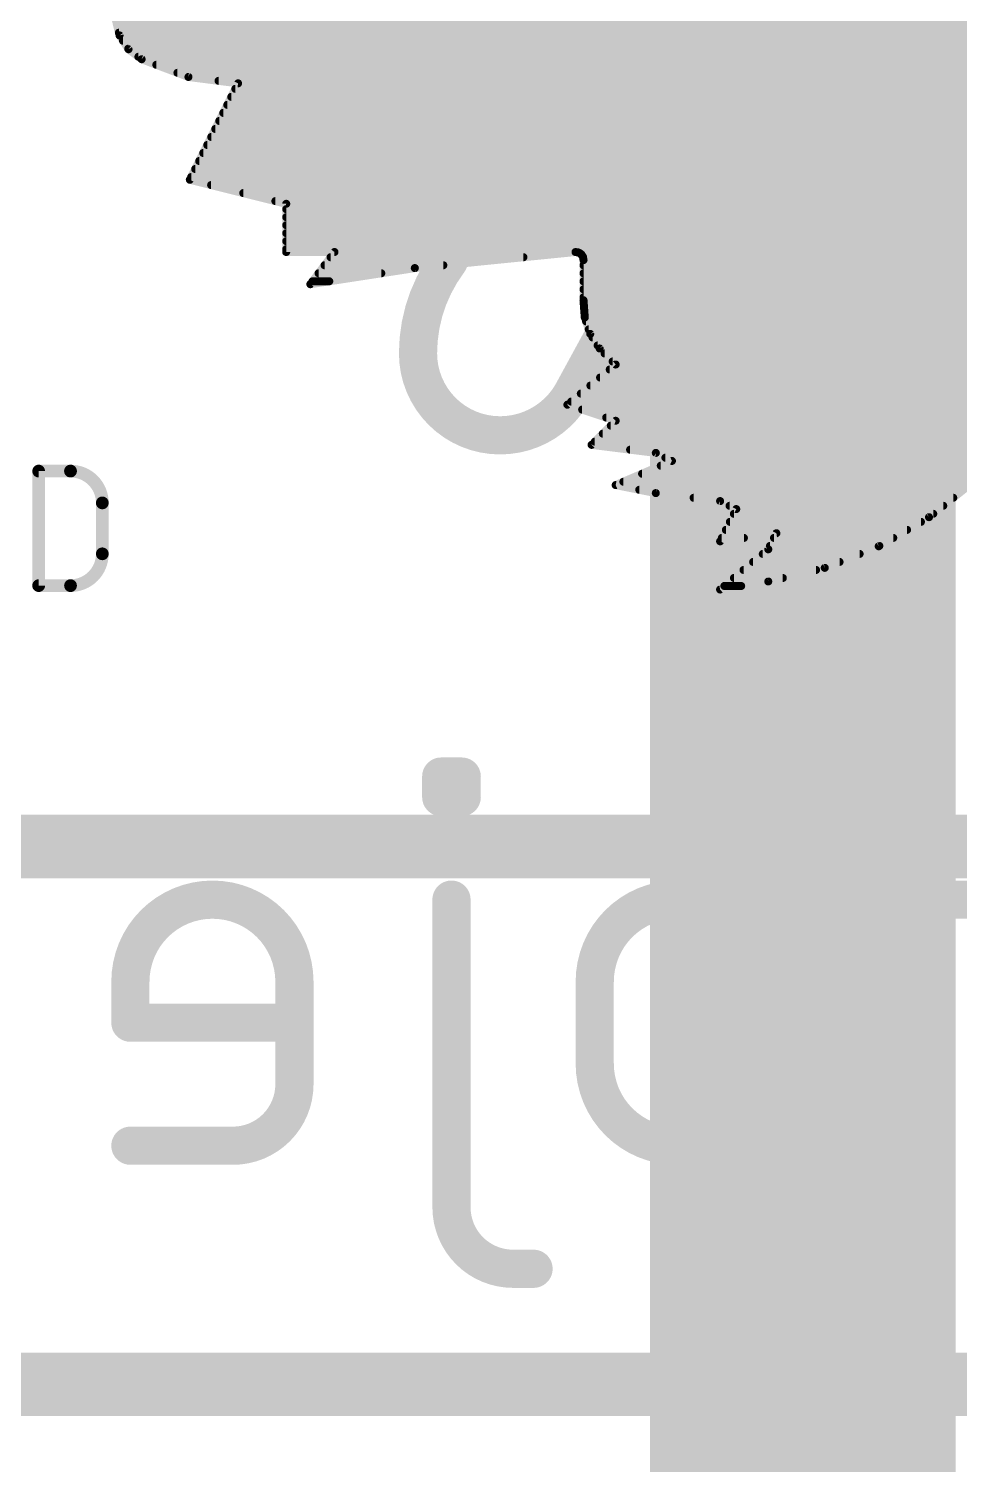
# Model space of a CAD drawing. Extents: x -0.6 to 18.1, y -1.8 to 18.1.
# Drawn here: x 8.354 to 10.211, y 3.847 to 6.712 of the extents above; entities that cross this region are included whole.
import ezdxf

# ---------------------------------------------------------------- set-up
doc = ezdxf.new("R2010")
doc.units = 0
for name, color, linetype in [('1', 12, 'CONTINUOUS'), ('21', 253, 'CONTINUOUS'), ('22', 253, 'CONTINUOUS'), ('25', 253, 'CONTINUOUS'), ('28', 253, 'CONTINUOUS')]:
    doc.layers.add(name, color=color, linetype=linetype)

msp = doc.modelspace()

# ---------------------------------------------------------------- linework, layer by layer
at = {"layer": '1', "const_width": 0.6096}
for points in [[(7.874, 8.89), (9.899, 6.865)], [(9.899, 6.865), (9.899, 3.337)]]:
    msp.add_lwpolyline(points, dxfattribs=at)
at = {"layer": '1', "const_width": 0.3048}
msp.add_lwpolyline([(9.7912, 6.7572, 1), (10.0068, 6.9728)], format="xyb", dxfattribs=at)
at = {"layer": '21'}
for points, const_width in [([(9.3359, 6.9965, 1), (9.3359, 6.5872)], 0.0762), ([(9.8679, 6.6691, 0.4142), (9.5405, 6.9965)], 0.0762), ([(9.3768, 6.5872, 0.4142), (9.5405, 6.7509)], 0.0762), ([(9.8489, 6.6691, 1), (9.887, 6.6691)], 0.0381), ([(9.3359, 6.6063, 1), (9.3359, 6.5682)], 0.0381), ([(9.3359, 6.5682, 1), (9.3359, 6.6063)], 0.0381), ([(9.3768, 6.6063, 1), (9.3768, 6.5682)], 0.0381), ([(9.3768, 6.5682, 1), (9.3768, 6.6063)], 0.0381), ([(9.7042, 6.2893, 0.2656), (9.561, 6.2075)], 0.0762), ([(9.8679, 6.1256, 0.4142), (9.7042, 6.2893)], 0.0762), ([(9.7042, 6.3084, 1), (9.7042, 6.2703)], 0.0381), ([(9.7042, 6.2703, 1), (9.7042, 6.3084)], 0.0381), ([(9.1927, 6.2484, 0.1623), (9.1313, 6.0643)], 0.0762), ([(9.2079, 6.237, 1), (9.1774, 6.2598)], 0.0381), ([(9.5777, 6.1984, 1), (9.5443, 6.2166)], 0.0381), ([(9.5446, 6.2171, 1), (9.5774, 6.1978)], 0.0381), ([(9.7656, 5.8801, 0.2), (9.8679, 6.1256)], 0.0762), ([(9.887, 6.1256, 1), (9.8489, 6.1256)], 0.0381), ([(9.8489, 6.1256, 1), (9.887, 6.1256)], 0.0381), ([(9.1313, 6.0643, 0.4142), (9.295, 5.9006)], 0.0762), ([(9.1504, 6.0643, 1), (9.1123, 6.0643)], 0.0381), ([(9.1123, 6.0643, 1), (9.1504, 6.0642)], 0.0381), ([(9.295, 5.9006, 0.2656), (9.4382, 5.9824)], 0.0762), ([(9.4546, 5.9727, 1), (9.4218, 5.9921)], 0.0381), ([(9.4215, 5.9915, 1), (9.4549, 5.9733)], 0.0381), ([(9.295, 5.9196, 1), (9.295, 5.8815)], 0.0381), ([(9.295, 5.8815, 1), (9.295, 5.9196)], 0.0381), ([(9.7522, 5.8936, 1), (9.779, 5.8666)], 0.0381)]:
    msp.add_lwpolyline(points, format="xyb", dxfattribs=dict(at, const_width=const_width))
at = {"layer": '21', "const_width": 0.0762}
for points in [[(9.3768, 6.5872), (9.3359, 6.5872)], [(9.561, 6.2075), (9.4382, 5.9824)]]:
    msp.add_lwpolyline(points, dxfattribs=at)
at = {"layer": '22'}
for points, const_width in [([(8.5281, 6.7307), (8.5357, 6.6986)], 0.016), ([(8.5306, 6.72), (10.313, 6.72)], 0.016), ([(8.5344, 6.704), (10.3116, 6.704)], 0.016), ([(8.5357, 6.6986), (8.5536, 6.671)], 0.016), ([(8.5426, 6.688), (10.3102, 6.688)], 0.016), ([(8.553, 6.672), (10.3087, 6.672)], 0.016), ([(8.5536, 6.671), (8.5798, 6.6511)], 0.016), ([(8.5734, 6.656), (10.3073, 6.656)], 0.016), ([(8.5798, 6.6511), (8.6732, 6.6157)], 0.016), ([(8.6091, 6.64), (10.3059, 6.64)], 0.016), ([(8.6513, 6.624), (10.3045, 6.624)], 0.016), ([(8.6732, 6.6157), (8.7722, 6.603)], 0.016), ([(8.7722, 6.603), (8.676, 6.4106)], 0.016), ([(8.7333, 6.608), (10.303, 6.608)], 0.016), ([(8.7667, 6.592), (10.3016, 6.592)], 0.016), ([(8.7507, 6.56), (10.2987, 6.56)], 0.016), ([(8.7587, 6.576), (10.3002, 6.576)], 0.016), ([(8.7347, 6.528), (10.2959, 6.528)], 0.016), ([(8.7427, 6.544), (10.2973, 6.544)], 0.016), ([(8.7187, 6.496), (10.293, 6.496)], 0.016), ([(8.7267, 6.512), (10.2945, 6.512)], 0.016), ([(8.7107, 6.48), (10.2916, 6.48)], 0.016), ([(8.6947, 6.448), (10.2887, 6.448)], 0.016), ([(8.7027, 6.464), (10.2902, 6.464)], 0.016), ([(8.676, 6.4106), (8.8683, 6.3626)], 0.016), ([(8.6787, 6.416), (10.2859, 6.416)], 0.016), ([(8.6867, 6.432), (10.2873, 6.432)], 0.016), ([(8.7185, 6.4), (10.2844, 6.4)], 0.016), ([(8.7826, 6.384), (10.283, 6.384)], 0.016), ([(8.8467, 6.368), (10.2816, 6.368)], 0.016), ([(8.8683, 6.3626), (8.8683, 6.2664)], 0.016), ([(8.8683, 6.352), (10.2802, 6.352)], 0.016), ([(8.8683, 6.336), (10.2787, 6.336)], 0.016), ([(8.8683, 6.32), (10.2773, 6.32)], 0.016), ([(8.8683, 6.304), (10.2759, 6.304)], 0.016), ([(8.8683, 6.288), (10.2744, 6.288)], 0.016), ([(8.8683, 6.272), (10.273, 6.272)], 0.016), ([(8.8683, 6.2664), (8.9646, 6.2664)], 0.016), ([(8.9646, 6.2664), (8.9165, 6.2022)], 0.016), ([(9.1249, 6.2343), (9.4455, 6.2664)], 0.016), ([(9.4455, 6.2664), (9.4518, 6.2654)], 0.016), ([(9.4518, 6.2654), (9.4571, 6.2619)], 0.016), ([(8.9448, 6.24), (9.1818, 6.24)], 0.016), ([(8.9568, 6.256), (9.3416, 6.256)], 0.016), ([(9.4571, 6.2619), (9.4605, 6.2566)], 0.016), ([(9.4605, 6.2566), (9.4615, 6.2503)], 0.016), ([(9.4606, 6.256), (10.2716, 6.256)], 0.016), ([(9.4615, 6.2503), (9.4615, 6.1702)], 0.016), ([(9.4615, 6.24), (10.2702, 6.24)], 0.016), ([(8.9165, 6.2022), (9.1249, 6.2343)], 0.016), ([(8.9328, 6.224), (9.058, 6.224)], 0.016), ([(9.4615, 6.224), (10.2687, 6.224)], 0.016), ([(8.9208, 6.208), (8.9542, 6.208)], 0.016), ([(9.4615, 6.208), (10.2673, 6.208)], 0.016), ([(9.4615, 6.192), (10.2659, 6.192)], 0.016), ([(9.4615, 6.176), (10.2644, 6.176)], 0.016), ([(9.4615, 6.1702), (9.464, 6.1358)], 0.016), ([(9.4622, 6.16), (10.263, 6.16)], 0.016), ([(9.4634, 6.144), (10.2616, 6.144)], 0.016), ([(9.464, 6.1358), (9.4749, 6.103)], 0.016), ([(9.4666, 6.128), (10.2602, 6.128)], 0.016), ([(9.4719, 6.112), (10.2587, 6.112)], 0.016), ([(9.4749, 6.103), (9.4936, 6.074)], 0.016), ([(9.4795, 6.096), (10.2573, 6.096)], 0.016), ([(9.4897, 6.08), (10.2559, 6.08)], 0.016), ([(9.4936, 6.074), (9.5257, 6.0419)], 0.016), ([(9.5257, 6.0419), (9.4294, 5.9618)], 0.016), ([(9.5036, 6.064), (10.2544, 6.064)], 0.016), ([(9.5196, 6.048), (10.253, 6.048)], 0.016), ([(9.4946, 6.016), (10.2502, 6.016)], 0.016), ([(9.5138, 6.032), (10.2516, 6.032)], 0.016), ([(9.4561, 5.984), (10.2473, 5.984)], 0.016), ([(9.4753, 6), (10.2487, 6)], 0.016), ([(9.4294, 5.9618), (9.5257, 5.9297)], 0.016), ([(9.4369, 5.968), (10.2459, 5.968)], 0.016), ([(9.4588, 5.952), (10.2444, 5.952)], 0.016), ([(9.5257, 5.9297), (9.4776, 5.8816)], 0.016), ([(9.5068, 5.936), (10.243, 5.936)], 0.016), ([(9.5, 5.904), (10.2402, 5.904)], 0.016), ([(9.516, 5.92), (10.2416, 5.92)], 0.016), ([(9.4776, 5.8816), (9.6058, 5.8656)], 0.016), ([(9.484, 5.888), (10.2387, 5.888)], 0.016), ([(9.5545, 5.872), (10.2373, 5.872)], 0.016), ([(9.6058, 5.8656), (9.6379, 5.8495)], 0.016), ([(9.6379, 5.8495), (9.5257, 5.8014)], 0.016), ([(9.6157, 5.84), (10.2344, 5.84)], 0.016), ([(9.6249, 5.856), (10.2359, 5.856)], 0.016), ([(9.5411, 5.808), (10.2316, 5.808)], 0.016), ([(9.5784, 5.824), (10.233, 5.824)], 0.016), ([(9.5257, 5.8014), (9.6058, 5.7854)], 0.016), ([(9.5728, 5.792), (10.2193, 5.792)], 0.016), ([(9.6058, 5.7854), (9.7341, 5.7694)], 0.016), ([(10.1509, 5.7373), (10.231, 5.8014)], 0.016), ([(9.6812, 5.776), (10.1993, 5.776)], 0.016), ([(9.7341, 5.7694), (9.7662, 5.7534)], 0.016), ([(9.7662, 5.7534), (9.7341, 5.6892)], 0.016), ([(9.753, 5.76), (10.1793, 5.76)], 0.016), ([(9.7535, 5.728), (10.1348, 5.728)], 0.016), ([(9.7615, 5.744), (10.1593, 5.744)], 0.016), ([(10.0505, 5.6793), (10.1509, 5.7373)], 0.016), ([(9.7341, 5.6892), (9.8463, 5.7053)], 0.016), ([(9.7375, 5.696), (9.7815, 5.696)], 0.016), ([(9.7455, 5.712), (10.1071, 5.712)], 0.016), ([(9.8463, 5.7053), (9.8302, 5.6732)], 0.016), ([(9.8416, 5.696), (10.0795, 5.696)], 0.016), ([(9.8302, 5.6732), (9.7341, 5.593)], 0.016), ([(9.8192, 5.664), (10.0124, 5.664)], 0.016), ([(9.8336, 5.68), (10.0518, 5.68)], 0.016), ([(9.9429, 5.6362), (10.0505, 5.6793)], 0.016), ([(9.8, 5.648), (9.9724, 5.648)], 0.016), ([(9.8302, 5.609), (9.9429, 5.6362)], 0.016), ([(9.7341, 5.593), (9.8302, 5.609)], 0.016), ([(9.7617, 5.616), (9.8592, 5.616)], 0.016), ([(9.7808, 5.632), (9.9255, 5.632)], 0.016), ([(9.7425, 5.6), (9.7761, 5.6)], 0.016), ([(17.399, 4.007), (5.399, 4.007)], 0.127)]:
    msp.add_lwpolyline(points, dxfattribs=dict(at, const_width=const_width))
at = {"layer": '22', "const_width": 0.008}
for points in [[(8.5344, 6.708, 1), (8.5344, 6.7)], [(8.539, 6.7008, 1), (8.5323, 6.6965)], [(8.5318, 6.6977, 1), (8.5396, 6.6996)], [(8.5426, 6.692, 1), (8.5426, 6.684)], [(8.553, 6.676, 1), (8.553, 6.668)], [(8.556, 6.6742, 1), (8.5512, 6.6679)], [(8.5503, 6.6689, 1), (8.557, 6.6732)], [(8.5734, 6.66, 1), (8.5734, 6.652)], [(8.5812, 6.6548, 1), (8.5784, 6.6474)], [(8.5774, 6.6479, 1), (8.5822, 6.6543)], [(8.6091, 6.644, 1), (8.6091, 6.636)], [(8.6513, 6.628, 1), (8.6513, 6.62)], [(8.6737, 6.6197, 1), (8.6727, 6.6118)], [(8.6718, 6.612, 1), (8.6746, 6.6195)], [(8.7333, 6.612, 1), (8.7333, 6.604)], [(8.7667, 6.596, 1), (8.7667, 6.588)], [(8.7758, 6.6012, 1), (8.7686, 6.6048)], [(8.7717, 6.599, 1), (8.7727, 6.607)], [(8.7507, 6.564, 1), (8.7507, 6.556)], [(8.7587, 6.58, 1), (8.7587, 6.572)], [(8.7347, 6.532, 1), (8.7347, 6.524)], [(8.7427, 6.548, 1), (8.7427, 6.54)], [(8.7187, 6.5, 1), (8.7187, 6.492)], [(8.7267, 6.516, 1), (8.7267, 6.508)], [(8.7107, 6.484, 1), (8.7107, 6.476)], [(8.6947, 6.452, 1), (8.6947, 6.444)], [(8.7027, 6.468, 1), (8.7027, 6.46)], [(8.677, 6.4145, 1), (8.675, 6.4067)], [(8.6787, 6.42, 1), (8.6787, 6.412)], [(8.6867, 6.436, 1), (8.6867, 6.428)], [(8.6724, 6.4124, 1), (8.6796, 6.4088)], [(8.7185, 6.404, 1), (8.7185, 6.396)], [(8.7826, 6.388, 1), (8.7826, 6.38)], [(8.8467, 6.372, 1), (8.8467, 6.364)], [(8.8723, 6.3626, 1), (8.8643, 6.3626)], [(8.8683, 6.356, 1), (8.8683, 6.348)], [(8.8673, 6.3587, 1), (8.8693, 6.3665)], [(8.8683, 6.34, 1), (8.8683, 6.332)], [(8.8683, 6.324, 1), (8.8683, 6.316)], [(8.8683, 6.308, 1), (8.8683, 6.3)], [(8.8683, 6.292, 1), (8.8683, 6.284)], [(8.8683, 6.276, 1), (8.8683, 6.268)], [(8.8683, 6.2704, 1), (8.8683, 6.2624)], [(8.9678, 6.264, 1), (8.9614, 6.2688)], [(8.9646, 6.2624, 1), (8.9646, 6.2704)], [(9.4461, 6.2703, 1), (9.4449, 6.2625)], [(9.4459, 6.2624, 1), (9.4451, 6.2704)], [(9.454, 6.2687, 1), (9.4496, 6.262)], [(8.8643, 6.2664, 1), (8.8723, 6.2664)], [(8.9448, 6.244, 1), (8.9448, 6.236)], [(8.9568, 6.26, 1), (8.9568, 6.252)], [(9.1818, 6.236, 1), (9.1818, 6.244)], [(9.3416, 6.252, 1), (9.3416, 6.26)], [(9.4511, 6.2614, 1), (9.4524, 6.2693)], [(9.4604, 6.2641, 1), (9.4537, 6.2597)], [(9.4549, 6.2585, 1), (9.4593, 6.2652)], [(9.4645, 6.2572, 1), (9.4566, 6.2559)], [(9.4606, 6.26, 1), (9.4606, 6.252)], [(9.4571, 6.2544, 1), (9.4639, 6.2587)], [(9.4655, 6.2503, 1), (9.4575, 6.2503)], [(9.4575, 6.2497, 1), (9.4655, 6.2509)], [(9.4615, 6.244, 1), (9.4615, 6.236)], [(8.9328, 6.228, 1), (8.9328, 6.22)], [(9.058, 6.22, 1), (9.058, 6.228)], [(9.1245, 6.2383, 1), (9.1253, 6.2303)], [(9.1255, 6.2303, 1), (9.1243, 6.2383)], [(9.4615, 6.228, 1), (9.4615, 6.22)], [(8.9159, 6.2062, 1), (8.9171, 6.1982)], [(8.9133, 6.2046, 1), (8.9197, 6.1998)], [(8.9208, 6.212, 1), (8.9208, 6.204)], [(8.9542, 6.204, 1), (8.9542, 6.212)], [(9.4615, 6.212, 1), (9.4615, 6.204)], [(9.4615, 6.196, 1), (9.4615, 6.188)], [(9.4615, 6.18, 1), (9.4615, 6.172)], [(9.4655, 6.1705, 1), (9.4575, 6.1699)], [(9.4575, 6.1702, 1), (9.4655, 6.1702)], [(9.4622, 6.164, 1), (9.4622, 6.156)], [(9.4634, 6.148, 1), (9.4634, 6.14)], [(9.4678, 6.137, 1), (9.4602, 6.1345)], [(9.46, 6.1355, 1), (9.468, 6.1361)], [(9.4666, 6.132, 1), (9.4666, 6.124)], [(9.4719, 6.116, 1), (9.4719, 6.108)], [(9.4783, 6.1052, 1), (9.4716, 6.1009)], [(9.4711, 6.1018, 1), (9.4787, 6.1043)], [(9.4795, 6.1, 1), (9.4795, 6.092)], [(9.4897, 6.084, 1), (9.4897, 6.076)], [(9.4964, 6.0768, 1), (9.4908, 6.0712)], [(9.4902, 6.0718, 1), (9.497, 6.0762)], [(9.5036, 6.068, 1), (9.5036, 6.06)], [(9.5196, 6.052, 1), (9.5196, 6.044)], [(9.5229, 6.0391, 1), (9.5285, 6.0447)], [(9.5283, 6.0388, 1), (9.5231, 6.045)], [(9.4946, 6.02, 1), (9.4946, 6.012)], [(9.5138, 6.036, 1), (9.5138, 6.028)], [(9.4561, 5.988, 1), (9.4561, 5.98)], [(9.4753, 6.004, 1), (9.4753, 5.996)], [(9.4307, 5.9656, 1), (9.4281, 5.958)], [(9.4268, 5.9649, 1), (9.432, 5.9587)], [(9.4369, 5.972, 1), (9.4369, 5.964)], [(9.4588, 5.956, 1), (9.4588, 5.948)], [(9.5068, 5.94, 1), (9.5068, 5.932)], [(9.5285, 5.9269, 1), (9.5229, 5.9325)], [(9.5244, 5.9259, 1), (9.527, 5.9335)], [(9.5, 5.908, 1), (9.5, 5.9)], [(9.516, 5.924, 1), (9.516, 5.916)], [(9.4781, 5.8856, 1), (9.4771, 5.8776)], [(9.4748, 5.8844, 1), (9.4804, 5.8788)], [(9.484, 5.892, 1), (9.484, 5.884)], [(9.5545, 5.876, 1), (9.5545, 5.868)], [(9.6076, 5.8692, 1), (9.604, 5.862)], [(9.6053, 5.8616, 1), (9.6063, 5.8696)], [(9.6157, 5.844, 1), (9.6157, 5.836)], [(9.6249, 5.86, 1), (9.6249, 5.852)], [(9.6361, 5.8459, 1), (9.6397, 5.8531)], [(9.6395, 5.8458, 1), (9.6363, 5.8532)], [(9.5411, 5.812, 1), (9.5411, 5.804)], [(9.5784, 5.828, 1), (9.5784, 5.82)], [(9.5265, 5.8053, 1), (9.5249, 5.7975)], [(9.5241, 5.8051, 1), (9.5273, 5.7977)], [(9.5728, 5.796, 1), (9.5728, 5.788)], [(9.6063, 5.7894, 1), (9.6053, 5.7814)], [(9.605, 5.7815, 1), (9.6066, 5.7893)], [(9.6812, 5.78, 1), (9.6812, 5.772)], [(9.7359, 5.773, 1), (9.7323, 5.7658)], [(9.7336, 5.7654, 1), (9.7346, 5.7734)], [(9.753, 5.764, 1), (9.753, 5.756)], [(9.7698, 5.7516, 1), (9.7626, 5.7552)], [(9.7644, 5.7498, 1), (9.768, 5.757)], [(10.1793, 5.756, 1), (10.1793, 5.764)], [(10.1993, 5.772, 1), (10.1993, 5.78)], [(9.7535, 5.732, 1), (9.7535, 5.724)], [(9.7615, 5.748, 1), (9.7615, 5.74)], [(10.1348, 5.724, 1), (10.1348, 5.732)], [(10.1484, 5.7404, 1), (10.1534, 5.7342)], [(10.1529, 5.7338, 1), (10.1489, 5.7408)], [(10.1593, 5.74, 1), (10.1593, 5.748)], [(9.7375, 5.7, 1), (9.7375, 5.692)], [(9.7455, 5.716, 1), (9.7455, 5.708)], [(9.7815, 5.692, 1), (9.7815, 5.7)], [(9.8416, 5.7, 1), (9.8416, 5.692)], [(9.8499, 5.7035, 1), (9.8427, 5.7071)], [(9.8469, 5.7013, 1), (9.8457, 5.7093)], [(10.0795, 5.692, 1), (10.0795, 5.7)], [(10.1071, 5.708, 1), (10.1071, 5.716)], [(9.7335, 5.6932, 1), (9.7347, 5.6852)], [(9.7305, 5.691, 1), (9.7377, 5.6874)], [(9.8192, 5.668, 1), (9.8192, 5.66)], [(9.8266, 5.675, 1), (9.8338, 5.6714)], [(9.8328, 5.6701, 1), (9.8276, 5.6763)], [(9.8336, 5.684, 1), (9.8336, 5.676)], [(10.0124, 5.66, 1), (10.0124, 5.668)], [(10.0485, 5.6827, 1), (10.0525, 5.6758)], [(10.052, 5.6756, 1), (10.0491, 5.683)], [(10.0518, 5.676, 1), (10.0518, 5.684)], [(9.8, 5.652, 1), (9.8, 5.644)], [(9.9414, 5.6399, 1), (9.9444, 5.6325)], [(9.9438, 5.6323, 1), (9.942, 5.6401)], [(9.9724, 5.644, 1), (9.9724, 5.652)], [(9.7617, 5.62, 1), (9.7617, 5.612)], [(9.7808, 5.636, 1), (9.7808, 5.628)], [(9.8293, 5.6129, 1), (9.8311, 5.6051)], [(9.8309, 5.6051, 1), (9.8295, 5.6129)], [(9.8592, 5.612, 1), (9.8592, 5.62)], [(9.9255, 5.628, 1), (9.9255, 5.636)], [(9.7334, 5.5969, 1), (9.7348, 5.5891)], [(9.7315, 5.5961, 1), (9.7367, 5.5899)], [(9.7425, 5.604, 1), (9.7425, 5.596)], [(9.7761, 5.596, 1), (9.7761, 5.604)]]:
    msp.add_lwpolyline(points, format="xyb", dxfattribs=at)
at = {"layer": '25'}
for points, const_width in [([(8.3744, 5.8357, 1), (8.3744, 5.8229)], 0.0127), ([(8.3807, 5.8293, 1), (8.368, 5.8293)], 0.0127), ([(8.4379, 5.8357, 1), (8.4379, 5.8229)], 0.0127), ([(8.5014, 5.7658, 0.4142), (8.4379, 5.8293)], 0.0254), ([(8.4379, 5.8229, 1), (8.4379, 5.8357)], 0.0127), ([(8.5077, 5.7658, 1), (8.495, 5.7658)], 0.0127), ([(8.495, 5.7658, 1), (8.5077, 5.7658)], 0.0127), ([(8.4379, 5.6007, 0.4142), (8.5014, 5.6642)], 0.0254), ([(8.5077, 5.6642, 1), (8.495, 5.6642)], 0.0127), ([(8.495, 5.6642, 1), (8.5077, 5.6642)], 0.0127), ([(8.3744, 5.6071, 1), (8.3744, 5.5944)], 0.0127), ([(8.368, 5.6007, 1), (8.3807, 5.6007)], 0.0127), ([(8.4379, 5.6071, 1), (8.4379, 5.5944)], 0.0127), ([(8.4379, 5.5944, 1), (8.4379, 5.6071)], 0.0127)]:
    msp.add_lwpolyline(points, format="xyb", dxfattribs=dict(at, const_width=const_width))
for points, const_width in [([(8.3744, 5.6007), (8.3744, 5.8293)], 0.0254), ([(8.3744, 5.8293), (8.4379, 5.8293)], 0.0254), ([(8.5014, 5.7658), (8.5014, 5.6642)], 0.0254), ([(8.4379, 5.6007), (8.3744, 5.6007)], 0.0254), ([(7.62, 5.08), (11.43, 5.08)], 0.127)]:
    msp.add_lwpolyline(points, dxfattribs=dict(at, const_width=const_width))
at = {"layer": '28'}
for points, const_width in [([(9.1776, 5.2388, 1), (9.1776, 5.2007)], 0.0381), ([(9.1967, 5.2197, 1), (9.1586, 5.2197)], 0.0381), ([(9.2376, 5.2197, 1), (9.1995, 5.2197)], 0.0381), ([(9.2185, 5.2007, 1), (9.2185, 5.2388)], 0.0381), ([(9.1776, 5.1978, 1), (9.1776, 5.1597)], 0.0381), ([(9.2185, 5.1597, 1), (9.2185, 5.1978)], 0.0381), ([(9.1586, 5.1788, 1), (9.1967, 5.1788)], 0.0381), ([(9.1995, 5.1788, 1), (9.2376, 5.1788)], 0.0381), ([(8.8847, 4.8105, 1), (8.5574, 4.8105)], 0.0762), ([(9.2171, 4.9742, 1), (9.179, 4.9742)], 0.0381), ([(9.8113, 4.8105, 1), (9.4839, 4.8105)], 0.0762), ([(10.0679, 4.9742, 1), (10.0298, 4.9742)], 0.0381), ([(10.0488, 4.9932, 1), (10.0488, 4.9551)], 0.0381), ([(10.0298, 4.8923, 1), (10.0679, 4.8923)], 0.0381), ([(8.5764, 4.8105, 1), (8.5383, 4.8105)], 0.0381), ([(8.9038, 4.8105, 1), (8.8657, 4.8105)], 0.0381), ([(9.503, 4.8105, 1), (9.4649, 4.8105)], 0.0381), ([(9.8304, 4.8105, 1), (9.7923, 4.8105)], 0.0381), ([(8.5383, 4.8105, 1), (8.5764, 4.8105)], 0.0381), ([(8.8657, 4.8105, 1), (8.9038, 4.8105)], 0.0381), ([(9.4649, 4.8105, 1), (9.503, 4.8105)], 0.0381), ([(9.7923, 4.8105, 1), (9.8304, 4.8105)], 0.0381), ([(8.5574, 4.7477, 1), (8.5574, 4.7096)], 0.0381), ([(8.8847, 4.7096, 1), (8.8847, 4.7477)], 0.0381), ([(8.5383, 4.7286, 1), (8.5764, 4.7286)], 0.0381), ([(9.4839, 4.6468, 1), (9.8113, 4.6468)], 0.0762), ([(9.503, 4.6468, 1), (9.4649, 4.6468)], 0.0381), ([(9.8304, 4.6468, 1), (9.7923, 4.6468)], 0.0381), ([(8.762, 4.4831, 0.4142), (8.8847, 4.6059)], 0.0762), ([(8.9038, 4.6059, 1), (8.8657, 4.6059)], 0.0381), ([(9.4649, 4.6468, 1), (9.503, 4.6468)], 0.0381), ([(9.7923, 4.6468, 1), (9.8304, 4.6468)], 0.0381), ([(8.8657, 4.6059, 1), (8.9038, 4.6059)], 0.0381), ([(8.5574, 4.5022, 1), (8.5574, 4.4641)], 0.0381), ([(8.762, 4.5022, 1), (8.762, 4.4641)], 0.0381), ([(8.762, 4.4641, 1), (8.762, 4.5022)], 0.0381), ([(9.1981, 4.3603, 0.4142), (9.3208, 4.2376)], 0.0762), ([(9.2171, 4.3603, 1), (9.179, 4.3603)], 0.0381), ([(9.179, 4.3603, 1), (9.2171, 4.3603)], 0.0381), ([(9.3208, 4.2566, 1), (9.3208, 4.2185)], 0.0381), ([(9.3208, 4.2185, 1), (9.3208, 4.2566)], 0.0381), ([(9.3618, 4.2185, 1), (9.3618, 4.2566)], 0.0381)]:
    msp.add_lwpolyline(points, format="xyb", dxfattribs=dict(at, const_width=const_width))
at = {"layer": '28', "const_width": 0.0762}
for points in [[(9.2185, 5.2197), (9.1776, 5.2197)], [(9.1776, 5.2197), (9.1776, 5.1788)], [(9.2185, 5.1788), (9.2185, 5.2197)], [(9.1776, 5.1788), (9.2185, 5.1788)], [(9.1981, 4.9742), (9.1981, 4.3603)], [(10.2944, 4.9742), (10.0488, 4.9742)], [(10.0488, 4.9742), (10.0488, 4.8923)], [(8.5574, 4.8105), (8.5574, 4.7286)], [(8.8847, 4.6059), (8.8847, 4.8105)], [(9.4839, 4.8105), (9.4839, 4.6468)], [(9.8113, 4.6468), (9.8113, 4.8105)], [(8.5574, 4.7286), (8.8847, 4.7286)], [(8.5574, 4.4831), (8.762, 4.4831)], [(9.3208, 4.2376), (9.3618, 4.2376)]]:
    msp.add_lwpolyline(points, dxfattribs=at)

doc.saveas('drawing.dxf')
